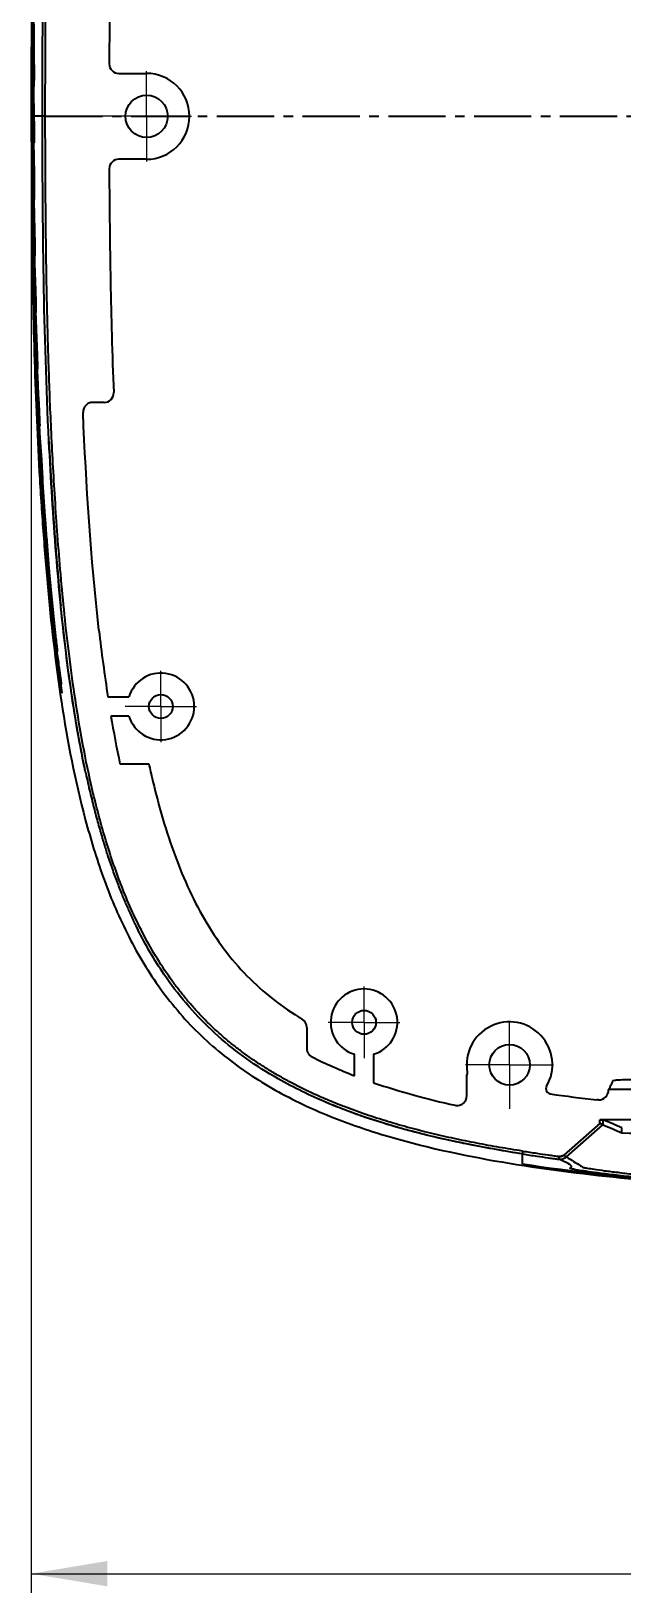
# Model space of a CAD drawing. Header units: millimetres. Extents: x 1677 to 3499, y -182 to 1106.
# Drawn here: x 2315 to 2377, y 397.3 to 561 of the extents above; entities that cross this region are included whole.
import ezdxf

# ---------------------------------------------------------------- set-up
doc = ezdxf.new("R2010")
doc.units = ezdxf.units.MM
doc.linetypes.add('CENTERX2', pattern=[20.32, 12.7, -2.54, 2.54, -2.54])
doc.linetypes.add('点画线', pattern=[18, 12, -2, 2, -2])
for name, color, linetype, lineweight in [('中心线层', 1, 'CENTERX2', 25), ('图框', 7, 'Continuous', 18), ('尺寸线层', 3, 'Continuous', 18)]:
    doc.layers.add(name, color=color, linetype=linetype, lineweight=lineweight)
doc.styles.get("Standard").update_dxf_attribs({"font": 'txt.shx', "bigfont": 'gbcbig.shx'})
doc.dimstyles.new('ISO-25', dxfattribs={"dimtxt": 3.5, "dimasz": 2.5, "dimexe": 1.25, "dimexo": 0.625, "dimtad": 1, "dimtxsty": 'Standard', "dimcen": 2.5, "dimdle": 5, "dimadec": 0, "dimazin": 0, "dimtfac": 1, "dimtmove": 0, "dimatfit": 3, "dimfxl": 0, "dimarcsym": 0})

# ---------------------------------------------------------------- blocks, each defined once
blk = doc.blocks.new('SW_CENTERMARKSYMBOL_3')
at = {"layer": '图框', "color": 0}
for p, q in [((0, 0.5), (0, 0.94436)), ((0, 0), (0, 0.5)), ((-0.5, 0), (-0.94436, 0)), ((0, 0), (-0.5, 0)), ((0, 0), (0, -0.5)), ((0, 0), (0.5, 0)), ((0.5, 0), (0.94436, 0)), ((0, -0.5), (0, -0.94436))]:
    blk.add_line(p, q, dxfattribs=at)
blk = doc.blocks.new('SW_CENTERMARKSYMBOL_4')
at = {"layer": '图框', "color": 0}
for p, q in [((0, 0.5), (0, 0.75)), ((0, 0), (0, 0.5)), ((-0.5, 0), (-0.75, 0)), ((0, 0), (-0.5, 0)), ((0, 0), (0, -0.5)), ((0, 0), (0.5, 0)), ((0.5, 0), (0.75, 0)), ((0, -0.5), (0, -0.75))]:
    blk.add_line(p, q, dxfattribs=at)
blk = doc.blocks.new('SW_CENTERMARKSYMBOL_5')
at = {"layer": '图框', "color": 0}
for p, q in [((0, 0.5), (0, 0.75)), ((0, 0), (0, 0.5)), ((-0.5, 0), (-0.75, 0)), ((0, 0), (-0.5, 0)), ((0, 0), (0, -0.5)), ((0, 0), (0.5, 0)), ((0.5, 0), (0.75, 0)), ((0, -0.5), (0, -0.75))]:
    blk.add_line(p, q, dxfattribs=at)
blk = doc.blocks.new('SW_CENTERMARKSYMBOL_6')
at = {"layer": '图框', "color": 0}
for p, q in [((0, 0.5), (0, 0.925)), ((0, 0), (0, 0.5)), ((-0.5, 0), (-0.925, 0)), ((0, 0), (-0.5, 0)), ((0, 0), (0, -0.5)), ((0, 0), (0.5, 0)), ((0.5, 0), (0.925, 0)), ((0, -0.5), (0, -0.925))]:
    blk.add_line(p, q, dxfattribs=at)
blk = doc.blocks.new('*X19')
at = {"layer": '尺寸线层', "linetype": 'Continuous'}
for points in [[(2315.02, 399.3), (2323.02, 400.63), (2323.02, 397.97)], [(2542.38, 399.3), (2534.38, 400.63), (2534.38, 397.97)]]:
    blk.add_hatch(color=0, dxfattribs=at).paths.add_polyline_path(points, flags=0)
at = {"layer": '尺寸线层', "color": 0, "linetype": 'Continuous'}
for p, q in [((2315.02, 552.11), (2315.02, 397.3)), ((2542.38, 552.11), (2542.38, 397.3)), ((2315.02, 399.3), (2542.38, 399.3))]:
    blk.add_line(p, q, dxfattribs=at)
at = {"layer": '尺寸线层', "color": 0, "insert": (2428.7, 408.82), "char_height": 14, "width": 82, "attachment_point": 5}
blk.add_mtext('227,4', dxfattribs=at)

msp = doc.modelspace()

# ---------------------------------------------------------------- linework, layer by layer
at = {"layer": '中心线层', "color": 7, "linetype": 'Continuous', "lineweight": 25}
for p, q in [((2315.17, 558.82), (2315.12, 558.82)), ((2315.31, 549.48), (2315.19, 557.42)), ((2324.21, 556.61), (2327.13, 556.61)), ((2315.08, 552.11), (2315.03, 552.11)), ((2315.08, 552.11), (2315.07, 552.62)), ((2315.17, 552.11), (2315.13, 552.11)), ((2315.31, 552.11), (2315.31, 551.65)), ((2316.2, 552.11), (2315.31, 552.11)), ((2327.13, 547.61), (2324.21, 547.61)), ((2315.47, 525.15), (2316.17, 514.45)), ((2322.68, 522.11), (2321.46, 522.11)), ((2315.71, 519.22), (2316.52, 509.16)), ((2316.02, 513.29), (2316.9, 504.38)), ((2316.22, 513.76), (2316.46, 510.15)), ((2316.61, 508.02), (2316.91, 504.22)), ((2316.95, 503.88), (2317.49, 498.29)), ((2323.06, 491.23), (2325.28, 491.23)), ((2325.28, 489.23), (2323.38, 489.23)), ((2324.33, 484.23), (2327.36, 484.23)), ((2343.95, 456.58), (2343.95, 454.37)), ((2348.95, 451.51), (2348.95, 453.76)), ((2350.95, 453.76), (2350.95, 450.78)), ((2360.72, 449.39), (2360.72, 451.54)), ((2374.56, 448.98), (2374.37, 448.98)), ((2375.63, 450.12), (2375.61, 450.11)), ((2375.61, 450.11), (2375.61, 450.04)), ((2375.61, 450.11), (2481.78, 450.11)), ((2370.94, 443.19), (2374.75, 446.55)), ((2374.71, 446.51), (2370.94, 443.19)), ((2371.18, 443), (2375, 446.37)), ((2482.69, 446.9), (2374.71, 446.9)), ((2374.71, 446.51), (2374.71, 446.9)), ((2375.01, 446.9), (2375.01, 446.37)), ((2377, 445.51), (2377, 446.04)), ((2366.57, 443.61), (2366.57, 443.44)), ((2366.57, 443.44), (2366.57, 443.38)), ((2366.57, 443.38), (2366.57, 443.31)), ((2366.57, 442.24), (2366.57, 443.31)), ((2366.57, 443.31), (2366.57, 443.31)), ((2370.94, 443.19), (2370.94, 443.19))]:
    msp.add_line(p, q, dxfattribs=at)
at = {"layer": '中心线层', "color": 8, "linetype": 'Continuous', "lineweight": 25}
msp.add_line((2315.07, 552.62), (2315.11, 552.62), dxfattribs=at)
at = {"layer": '中心线层', "linetype": '点画线', "ltscale": 0.5}
msp.add_line((2316.5, 552.11), (2533.88, 552.11), dxfattribs=at)
at = {"layer": '中心线层', "color": 7, "linetype": 'Continuous', "lineweight": 25}
msp.add_lwpolyline([(2375.01, 446.37), (2375.01, 446.37), (2375.01, 446.37)], dxfattribs=at)
for centre, radius in [((2327.13, 552.11), 2.22), ((2328.63, 490.23), 1.25), ((2349.95, 457.11), 1.25), ((2365.22, 452.66), 2.13)]:
    msp.add_circle(centre, radius, dxfattribs=at)
for centre, radius, start, end in [((2324.21, 557.61), 1, 179.7681, 270), ((2327.13, 552.11), 4.5, 270, 90), ((2324.21, 546.61), 1, 90, 180.2309), ((2322.68, 523.11), 1, 270, 2.2328), ((2328.63, 490.23), 3.5, 196.6015, 163.3985), ((2349.95, 457.11), 3.5, 286.6015, 253.3985), ((2342.95, 456.58), 1, 0, 58.8358), ((2365.22, 452.66), 4.5, 329.8983, 189.7343), ((2360.27, 451.81), 0.529, 329.6803, 9.7343), ((2369.57, 450.14), 0.529, 149.8983, 261.7924), ((2386.61, 826.13), 380.74, 268.5542, 270.4652)]:
    msp.add_arc(centre, radius, start, end, dxfattribs=at)
msp.add_ellipse((2374.56, 450.04), major_axis=(-1.06, 0), ratio=0.999977, start_param=1.570796, end_param=3.141593, dxfattribs=at)
for points, knots in [([(2428.7, 665.44), (2420.45, 665.44), (2412.2, 665.34), (2395.7, 664.81), (2387.46, 664.39), (2375.09, 663.25), (2370.96, 662.78), (2362.78, 661.52), (2358.71, 660.74), (2352.68, 659.14), (2350.68, 658.54), (2346.72, 657.12), (2344.74, 656.31), (2340.93, 654.43), (2339.09, 653.37), (2335.57, 650.94), (2333.89, 649.55), (2330.86, 646.53), (2329.49, 644.89), (2327.04, 641.4), (2325.96, 639.53), (2323.12, 633.82), (2321.76, 629.83), (2319.6, 621.69), (2318.82, 617.61), (2317.58, 609.45), (2317.11, 605.36), (2315.99, 593.1), (2315.59, 584.91), (2315.09, 568.52), (2315, 560.32), (2315.02, 552.11)], [0, 0, 0, 0, 11534.418464, 11534.418464, 23068.836929, 23068.836929, 28836.046161, 28836.046161, 34603.255393, 34603.255393, 37486.860009, 37486.860009, 40370.464625, 40370.464625, 43254.069241, 43254.069241, 46137.673857, 46137.673857, 49021.278473, 49021.278473, 51904.883089, 51904.883089, 57672.092322, 57672.092322, 63439.301554, 63439.301554, 69206.510786, 69206.510786, 80740.92925, 80740.92925, 92275.347715, 92275.347715, 92275.347715, 92275.347715]), ([(2316.2, 552.11), (2316.18, 561.52), (2316.29, 570.91), (2316.81, 584.98), (2317.04, 589.67), (2317.53, 596.69), (2317.71, 599.02), (2318.14, 603.69), (2318.39, 606.02), (2318.96, 610.68), (2319.29, 613.01), (2320.06, 617.65), (2320.51, 619.97), (2321.56, 624.59), (2322.17, 626.9), (2323.62, 631.43), (2324.46, 633.65), (2325.94, 636.88), (2326.48, 637.95), (2327.64, 640.03), (2328.27, 641.06), (2330.27, 644), (2331.78, 645.82), (2334.34, 648.31), (2335.24, 649.1), (2337.12, 650.58), (2338.09, 651.27), (2340.08, 652.55), (2341.11, 653.15), (2343.21, 654.26), (2344.29, 654.78), (2345.38, 655.25)], [0, 0, 0, 0, 20494.969732, 20494.969732, 30742.454598, 30742.454598, 35866.197031, 35866.197031, 40989.939464, 40989.939464, 46113.681897, 46113.681897, 51237.42433, 51237.42433, 56361.166763, 56361.166763, 61484.909196, 61484.909196, 64046.780412, 64046.780412, 66608.651629, 66608.651629, 71732.394062, 71732.394062, 74294.265278, 74294.265278, 76856.136495, 76856.136495, 79418.007711, 79418.007711, 81979.878927, 81979.878927, 81979.878927, 81979.878927]), ([(2316.5, 552.11), (2316.5, 553.15), (2316.5, 555.4), (2316.51, 559), (2316.54, 563.06), (2316.6, 567.6), (2316.7, 572.6), (2316.84, 577.75), (2317.03, 582.79), (2317.26, 588.02), (2317.54, 592.81), (2317.89, 597.63), (2318.27, 602.06), (2318.78, 606.87), (2319.27, 610.7), (2319.74, 613.89), (2320.33, 617.47), (2321.31, 622.38), (2322.93, 628.63), (2324.99, 634.33), (2327.25, 638.83), (2329.16, 641.9), (2330.8, 644.1), (2332.11, 645.63), (2333, 646.57), (2333.91, 647.49), (2334.67, 648.19), (2335.28, 648.71), (2335.41, 648.82), (2335.62, 649), (2335.92, 649.24), (2336.3, 649.55), (2336.77, 649.92), (2337.34, 650.34), (2337.99, 650.82), (2338.75, 651.34), (2339.61, 651.89), (2340.57, 652.48), (2341.64, 653.09), (2342.82, 653.72), (2344.11, 654.36), (2345.03, 654.77), (2345.5, 654.98)], [0, 0, 0, 0, 5573.288524, 11979.769815, 19219.157245, 27291.208667, 36195.805565, 45933.076466, 54805.439885, 63159.164746, 73902.225655, 80393.685289, 89008.986528, 97622.0053, 106232.41469, 109644.184565, 114840.233994, 125610.271704, 136376.122378, 149314.471571, 157845.534609, 163231.700695, 168613.719278, 172489.082356, 173992.810682, 175504.233147, 179385.519479, 179500.661831, 179805.624163, 180300.517586, 180985.477534, 181860.597112, 182925.829767, 184180.857112, 185624.917492, 187256.591302, 189073.540127, 191074.617653, 193264.321796, 195644.954207, 198219.323273, 200990.871642, 200990.871642, 200990.871642, 200990.871642]), ([(2315.08, 558.55), (2315.08, 558.57), (2315.08, 558.61), (2315.08, 558.66), (2315.08, 558.73), (2315.08, 558.8), (2315.08, 558.91), (2315.08, 559.08), (2315.08, 559.31), (2315.08, 559.55), (2315.08, 559.88), (2315.09, 560.28), (2315.09, 560.59), (2315.1, 560.77), (2315.1, 560.85), (2315.1, 560.89), (2315.1, 560.89), (2315.1, 560.85), (2315.1, 560.8), (2315.11, 560.75), (2315.11, 560.72)], [0, 0, 0, 0, 2364.553382, 4707.073148, 7042.195567, 9384.695302, 11749.208422, 17610.651362, 23472.092634, 29330.878943, 35189.731932, 46849.6937, 58514.296312, 64380.26936, 70246.170262, 76113.4747, 81980.681884, 85909.934445, 89804.971399, 93734.175928, 93734.175928, 93734.175928, 93734.175928]), ([(2315.31, 557.58), (2315.31, 557.56), (2315.31, 557.53), (2315.32, 557.47), (2315.32, 557.41), (2315.32, 557.33), (2315.32, 557.22), (2315.32, 557.05), (2315.32, 556.82), (2315.32, 556.58), (2315.32, 556.25), (2315.31, 555.86), (2315.31, 555.54), (2315.31, 555.37), (2315.31, 555.28), (2315.3, 555.24), (2315.3, 555.25), (2315.3, 555.29), (2315.3, 555.34), (2315.3, 555.39), (2315.3, 555.41)], [0, 0, 0, 0, 2365.726362, 4709.415397, 7045.711153, 9389.396567, 11755.116376, 17619.505086, 23483.901321, 29345.657823, 35207.43419, 46873.250253, 58543.709773, 64412.575866, 70281.496064, 76151.706116, 82021.92614, 85953.151535, 89850.153592, 93781.336721, 93781.336721, 93781.336721, 93781.336721]), ([(2315.07, 552.62), (2315.07, 552.64), (2315.07, 552.68), (2315.07, 552.73), (2315.07, 552.8), (2315.07, 552.87), (2315.07, 552.98), (2315.07, 553.15), (2315.06, 553.38), (2315.06, 553.62), (2315.06, 553.95), (2315.07, 554.35), (2315.07, 554.66), (2315.07, 554.84), (2315.07, 554.92), (2315.08, 554.96), (2315.08, 554.96), (2315.08, 554.92), (2315.08, 554.87), (2315.08, 554.82), (2315.08, 554.79)], [0, 0, 0, 0, 2366.5148, 4710.981936, 7048.04732, 9392.495406, 11758.972077, 17625.31726, 23491.605883, 29355.301466, 35218.984538, 46888.625084, 58562.915936, 64433.734677, 70304.56036, 76176.714537, 82048.848659, 85981.356481, 89879.638031, 93812.12179, 93812.12179, 93812.12179, 93812.12179]), ([(2315.03, 552.11), (2315.03, 543.83), (2315.12, 531.4), (2315.72, 516.9), (2316.12, 510.68), (2316.43, 506.54), (2316.6, 504.47), (2317.17, 498.25), (2317.66, 494.1), (2318.96, 485.81), (2319.78, 481.68), (2321.47, 475.59), (2322.1, 473.58), (2323.22, 470.6), (2323.62, 469.62), (2324.49, 467.66), (2324.95, 466.69), (2325.94, 464.79), (2326.47, 463.85), (2327.6, 462.03), (2328.2, 461.15), (2330.13, 458.55), (2331.57, 456.91), (2334.73, 453.96), (2336.42, 452.64), (2340.01, 450.3), (2341.91, 449.27), (2344.82, 447.91), (2345.81, 447.49), (2347.78, 446.71), (2348.78, 446.35), (2351.79, 445.33), (2353.83, 444.75), (2359.98, 443.21), (2364.14, 442.46), (2372.45, 441.26), (2376.62, 440.81), (2384.96, 440.09), (2389.14, 439.81), (2397.5, 439.37), (2401.68, 439.21), (2414.23, 438.85), (2422.59, 438.8), (2430.94, 438.78)], [0, 0, 0, 0, 14879.113872, 22318.670808, 26038.449276, 26038.449276, 29758.227744, 29758.227744, 37197.78468, 37197.78468, 44637.341616, 44637.341616, 48357.120084, 48357.120084, 50217.009318, 50217.009318, 52076.898552, 52076.898552, 53936.787786, 53936.787786, 55796.67702, 55796.67702, 59516.455488, 59516.455488, 63236.233956, 63236.233956, 66956.012424, 66956.012424, 68815.901658, 68815.901658, 70675.790892, 70675.790892, 74395.56936, 74395.56936, 81835.126295, 81835.126295, 89274.683231, 89274.683231, 96714.240167, 96714.240167, 104153.797103, 104153.797103, 119032.910975, 119032.910975, 119032.910975, 119032.910975]), ([(2316.5, 552.11), (2316.43, 552.11), (2316.35, 552.11), (2316.23, 552.11), (2316.2, 552.11), (2316.2, 552.11)], [0, 0, 0, 0, 6533.999278, 6533.999278, 13067.998556, 13067.998556, 13067.998556, 13067.998556]), ([(2366.57, 443.61), (2366.17, 443.67), (2365.37, 443.8), (2364.17, 444), (2362.98, 444.21), (2361.79, 444.44), (2360.61, 444.67), (2359.42, 444.92), (2358.24, 445.18), (2357.07, 445.46), (2355.9, 445.75), (2354.73, 446.05), (2353.57, 446.37), (2352.42, 446.71), (2351.27, 447.07), (2350.12, 447.45), (2348.99, 447.85), (2347.86, 448.27), (2346.73, 448.71), (2345.62, 449.18), (2344.51, 449.68), (2343.42, 450.21), (2342.34, 450.76), (2341.27, 451.34), (2340.22, 451.95), (2339.2, 452.59), (2338.19, 453.26), (2337.21, 453.96), (2336.25, 454.69), (2335.32, 455.46), (2334.41, 456.27), (2333.53, 457.1), (2332.68, 457.98), (2331.86, 458.88), (2331.08, 459.8), (2330.33, 460.75), (2328.74, 462.91), (2326.62, 466.43), (2324.41, 471.42), (2322.73, 476.42), (2321.43, 481.34), (2320.43, 486.16), (2319.64, 490.86), (2319.01, 495.41), (2318.51, 499.8), (2318.11, 504.03), (2317.78, 508.09), (2317.52, 511.99), (2317.3, 515.71), (2317.12, 519.27), (2316.97, 522.66), (2316.86, 525.87), (2316.77, 528.91), (2316.7, 531.79), (2316.64, 534.49), (2316.6, 537.02), (2316.57, 539.37), (2316.55, 541.56), (2316.53, 543.57), (2316.52, 545.42), (2316.51, 547.09), (2316.51, 548.59), (2316.5, 549.91), (2316.5, 551.07), (2316.5, 551.78), (2316.5, 552.11)], [0, 0, 0, 0, 2937.525097, 5874.07093, 8809.317416, 11742.991073, 14674.868321, 17604.778844, 20532.608986, 23458.305197, 26381.877498, 29303.402969, 32223.02924, 35141.27445, 38059.305443, 40977.998568, 43898.378503, 46821.645717, 49749.184805, 52682.571962, 55622.659019, 58565.561527, 61508.699466, 64450.11114, 67388.147982, 70321.503707, 73249.245349, 76171.372529, 79094.170109, 82022.279125, 84959.426686, 87908.904969, 90865.943126, 93820.414965, 96762.004932, 99692.097419, 102617.294575, 116218.251134, 129462.881366, 142221.642952, 154546.855999, 166486.526296, 178031.498558, 189170.110012, 199888.252934, 210180.210278, 220058.054056, 229522.02713, 238571.455901, 247205.283594, 255421.506523, 263220.278478, 270602.089171, 277567.251711, 284115.953317, 290248.293963, 295964.315328, 301264.022032, 306147.396848, 310614.411265, 314665.03254, 318299.228153, 321516.968394, 324318.227643, 326702.984796, 326702.984796, 326702.984796, 326702.984796]), ([(2315.31, 551.65), (2315.32, 551.57), (2315.32, 551.4), (2315.32, 551.03), (2315.32, 550.61), (2315.32, 550.19), (2315.32, 549.81), (2315.32, 549.51), (2315.32, 549.34), (2315.31, 549.33), (2315.31, 549.33)], [0, 0, 0, 0, 5587.149814, 11174.297863, 16761.318221, 22348.170959, 27934.946229, 33521.773789, 39108.721985, 43360.649987, 43360.649987, 43360.649987, 43360.649987]), ([(2315.09, 546.7), (2315.09, 546.71), (2315.09, 546.75), (2315.09, 546.81), (2315.09, 546.87), (2315.08, 546.94), (2315.08, 547.05), (2315.08, 547.22), (2315.08, 547.45), (2315.08, 547.7), (2315.08, 548.02), (2315.08, 548.42), (2315.08, 548.73), (2315.08, 548.91), (2315.08, 548.99), (2315.09, 549.03), (2315.09, 549.03), (2315.09, 548.99), (2315.09, 548.94), (2315.09, 548.89), (2315.09, 548.86)], [0, 0, 0, 0, 2368.525296, 4714.988155, 7054.045966, 9400.494743, 11768.991822, 17640.343292, 23511.628375, 29380.337534, 35249.002069, 46928.582011, 58612.812889, 64488.622409, 70364.465171, 76241.610807, 82118.777296, 86054.625795, 89956.232698, 93892.081603, 93892.081603, 93892.081603, 93892.081603]), ([(2315.33, 545.72), (2315.33, 545.64), (2315.33, 545.47), (2315.34, 545.1), (2315.34, 544.68), (2315.34, 544.26), (2315.35, 543.88), (2315.34, 543.58), (2315.34, 543.41), (2315.34, 543.4), (2315.34, 543.4)], [0, 0, 0, 0, 5592.255975, 11184.494159, 16776.641958, 22368.579561, 27960.238819, 33551.714314, 39143.135418, 43397.878354, 43397.878354, 43397.878354, 43397.878354]), ([(2323.21, 546.61), (2323.21, 546.51), (2323.21, 546.41), (2323.22, 544.38), (2323.23, 542.46), (2323.3, 536.7), (2323.37, 532.89), (2323.53, 527.13), (2323.6, 525.13), (2323.68, 523.15)], [0, 0, 0, 0, 283.987074, 283.987074, 5913.646499, 5913.646499, 17172.965347, 17172.965347, 23248.476774, 23248.476774, 23248.476774, 23248.476774]), ([(2315.13, 540.77), (2315.13, 540.79), (2315.13, 540.82), (2315.13, 540.88), (2315.13, 540.94), (2315.12, 541.01), (2315.12, 541.13), (2315.12, 541.29), (2315.12, 541.53), (2315.11, 541.77), (2315.11, 542.1), (2315.11, 542.49), (2315.11, 542.81), (2315.11, 542.98), (2315.11, 543.07), (2315.11, 543.11), (2315.12, 543.1), (2315.12, 543.06), (2315.12, 543.01), (2315.12, 542.96), (2315.12, 542.93)], [0, 0, 0, 0, 2370.563649, 4719.05722, 7060.148794, 9408.644975, 11779.213436, 17655.675359, 23532.06164, 29405.900766, 35279.634848, 46969.351873, 58663.712676, 64544.620217, 70425.568072, 76307.814047, 82190.125386, 86129.372473, 90034.373453, 93973.671034, 93973.671034, 93973.671034, 93973.671034]), ([(2315.38, 539.79), (2315.38, 539.71), (2315.38, 539.54), (2315.39, 539.17), (2315.4, 538.75), (2315.4, 538.33), (2315.4, 537.95), (2315.41, 537.65), (2315.41, 537.48), (2315.4, 537.47), (2315.4, 537.47)], [0, 0, 0, 0, 5597.568957, 11195.120125, 16792.742664, 22390.196718, 27987.187366, 33583.581253, 39179.458161, 43436.08796, 43436.08796, 43436.08796, 43436.08796]), ([(2315.21, 534.84), (2315.21, 534.86), (2315.21, 534.89), (2315.21, 534.95), (2315.21, 535.01), (2315.2, 535.09), (2315.2, 535.2), (2315.2, 535.37), (2315.19, 535.6), (2315.19, 535.84), (2315.18, 536.17), (2315.18, 536.56), (2315.18, 536.88), (2315.18, 537.05), (2315.18, 537.14), (2315.18, 537.18), (2315.18, 537.17), (2315.18, 537.13), (2315.19, 537.08), (2315.19, 537.03), (2315.19, 537.01)], [0, 0, 0, 0, 2372.637163, 4723.208374, 7066.392438, 9417.006325, 11789.727563, 17671.432082, 23553.090386, 29432.216911, 35311.160347, 47011.303386, 58716.063798, 64602.223787, 70488.393877, 76375.895236, 82263.516499, 86206.242256, 90114.735458, 94057.606772, 94057.606772, 94057.606772, 94057.606772]), ([(2315.47, 533.86), (2315.47, 533.84), (2315.47, 533.81), (2315.47, 533.75), (2315.47, 533.69), (2315.47, 533.62), (2315.48, 533.5), (2315.48, 533.34), (2315.49, 533.1), (2315.49, 532.86), (2315.5, 532.53), (2315.51, 532.14), (2315.51, 531.82), (2315.51, 531.65), (2315.51, 531.56), (2315.51, 531.52), (2315.51, 531.53), (2315.51, 531.57), (2315.5, 531.62), (2315.5, 531.67), (2315.5, 531.7)], [0, 0, 0, 0, 2373.914256, 4725.760381, 7070.227214, 9422.142031, 11796.192758, 17681.070837, 23566.016201, 29448.34702, 35330.544508, 47037.109723, 58748.247955, 64637.64311, 70526.988468, 76417.690908, 82308.606387, 86253.425758, 90164.070426, 94109.197154, 94109.197154, 94109.197154, 94109.197154]), ([(2315.34, 528.91), (2315.34, 528.93), (2315.34, 528.96), (2315.34, 529.02), (2315.34, 529.09), (2315.33, 529.16), (2315.33, 529.27), (2315.33, 529.44), (2315.32, 529.67), (2315.31, 529.91), (2315.3, 530.24), (2315.3, 530.64), (2315.29, 530.95), (2315.29, 531.12), (2315.29, 531.21), (2315.29, 531.25), (2315.29, 531.24), (2315.29, 531.21), (2315.3, 531.15), (2315.3, 531.1), (2315.3, 531.08)], [0, 0, 0, 0, 2374.743043, 4727.44301, 7072.789848, 9425.610902, 11800.593162, 17687.68683, 23574.837925, 29459.438393, 35343.763841, 47054.68153, 58770.157698, 64661.763251, 70553.276265, 76446.226682, 82339.355858, 86285.650892, 90197.753499, 94144.357891, 94144.357891, 94144.357891, 94144.357891]), ([(2316.2, 513.91), (2316.16, 514.54), (2316.06, 515.81), (2315.93, 517.78), (2315.8, 519.83), (2315.68, 521.97), (2315.56, 524.21), (2315.45, 526.53), (2315.38, 528.11), (2315.34, 528.91)], [0, 0, 0, 0, 4830.020473, 9892.031634, 15186.031655, 20712.020954, 26470.001639, 32459.976815, 38681.949796, 38681.949796, 38681.949796, 38681.949796]), ([(2315.61, 527.93), (2315.61, 527.92), (2315.61, 527.88), (2315.61, 527.82), (2315.62, 527.76), (2315.62, 527.69), (2315.62, 527.57), (2315.63, 527.41), (2315.64, 527.18), (2315.64, 526.93), (2315.65, 526.61), (2315.67, 526.21), (2315.67, 525.9), (2315.68, 525.72), (2315.68, 525.64), (2315.68, 525.6), (2315.67, 525.6), (2315.67, 525.64), (2315.67, 525.69), (2315.67, 525.74), (2315.67, 525.77)], [0, 0, 0, 0, 2376.046466, 4730.052565, 7076.720292, 9430.88942, 11807.259519, 17697.584639, 23588.168883, 29476.044237, 35363.760293, 47081.309729, 58803.339817, 64698.309221, 70593.029075, 76489.285826, 82385.820269, 86334.236785, 90248.559492, 94197.54339, 94197.54339, 94197.54339, 94197.54339]), ([(2315.54, 522.98), (2315.54, 523), (2315.53, 523.03), (2315.53, 523.09), (2315.53, 523.16), (2315.53, 523.23), (2315.52, 523.34), (2315.51, 523.51), (2315.5, 523.74), (2315.49, 523.98), (2315.48, 524.31), (2315.47, 524.71), (2315.46, 525.02), (2315.46, 525.19), (2315.46, 525.28), (2315.46, 525.32), (2315.46, 525.31), (2315.46, 525.28), (2315.47, 525.23), (2315.47, 525.17), (2315.47, 525.15)], [0, 0, 0, 0, 2376.874994, 4731.757213, 7079.348637, 9434.487289, 11811.869334, 17704.509353, 23597.429129, 29487.718867, 35377.633111, 47099.734474, 58826.286459, 64723.572037, 70620.545623, 76519.179362, 82418.047756, 86368.010925, 90283.859178, 94234.394254, 94234.394254, 94234.394254, 94234.394254]), ([(2315.81, 522.01), (2315.81, 521.99), (2315.82, 521.95), (2315.82, 521.9), (2315.82, 521.83), (2315.83, 521.76), (2315.83, 521.65), (2315.84, 521.48), (2315.85, 521.25), (2315.86, 521.01), (2315.87, 520.68), (2315.89, 520.28), (2315.9, 519.97), (2315.91, 519.79), (2315.91, 519.71), (2315.91, 519.67), (2315.91, 519.67), (2315.9, 519.71), (2315.9, 519.76), (2315.9, 519.81), (2315.9, 519.84)], [0, 0, 0, 0, 2378.204592, 4734.426197, 7083.381747, 9439.924776, 11818.767217, 17714.693008, 23611.226586, 29504.862421, 35398.335925, 47127.313721, 58860.61759, 64761.424646, 70661.620484, 76563.686456, 82466.084414, 86418.194117, 90336.341479, 94289.410407, 94289.410407, 94289.410407, 94289.410407]), ([(2321.46, 522.11), (2321.32, 522.11), (2321.19, 522.08), (2320.94, 521.98), (2320.83, 521.9), (2320.65, 521.71), (2320.57, 521.59), (2320.48, 521.34), (2320.46, 521.2), (2320.46, 521.07)], [0, 0, 0, 0, 5830.13512, 5830.13512, 11660.27024, 11660.27024, 17490.405359, 17490.405359, 23320.540479, 23320.540479, 23320.540479, 23320.540479]), ([(2315.8, 517.06), (2315.8, 517.07), (2315.8, 517.11), (2315.8, 517.17), (2315.79, 517.23), (2315.79, 517.3), (2315.78, 517.41), (2315.77, 517.58), (2315.76, 517.81), (2315.75, 518.06), (2315.73, 518.38), (2315.71, 518.78), (2315.7, 519.09), (2315.7, 519.27), (2315.69, 519.35), (2315.69, 519.39), (2315.7, 519.39), (2315.7, 519.35), (2315.7, 519.3), (2315.71, 519.25), (2315.71, 519.22)], [0, 0, 0, 0, 2379.023234, 4736.141783, 7086.071106, 9443.660553, 11823.615299, 17721.965829, 23620.99038, 29517.213141, 35412.958384, 47146.713694, 58884.743307, 64787.987558, 70690.529777, 76595.123154, 82499.995227, 86453.731471, 90373.480825, 94328.186576, 94328.186576, 94328.186576, 94328.186576]), ([(2316.88, 518.05), (2316.88, 518.04), (2316.88, 518.02), (2316.88, 517.97), (2316.89, 517.89), (2316.9, 517.73), (2316.91, 517.42), (2316.94, 516.79), (2317.01, 515.53), (2317.16, 513.01), (2317.34, 510.13), (2317.53, 507.61), (2317.64, 506.17), (2317.76, 504.73), (2317.89, 503.29), (2318.02, 501.86), (2318.09, 501.14), (2318.13, 500.78)], [0, 0, 0, 0, 154.999956, 309.999908, 619.999801, 1239.999564, 2479.998546, 4959.98082, 9919.888089, 19839.588826, 39679.12967, 49598.730597, 54558.596869, 59518.594315, 69438.53382, 74368.590729, 79358.610435, 79358.610435, 79358.610435, 79358.610435]), ([(2318.13, 500.78), (2317.95, 502.58), (2317.79, 504.38), (2317.32, 510.14), (2317.08, 514.09), (2316.88, 518.05)], [0, 0, 0, 0, 4117.563638, 4117.563638, 13152.089277, 13152.089277, 13152.089277, 13152.089277]), ([(2317.1, 502.06), (2317.04, 502.58), (2316.93, 503.63), (2316.77, 505.23), (2316.61, 506.84), (2316.46, 508.49), (2316.32, 510.15), (2316.18, 511.84), (2316.05, 513.56), (2315.92, 515.3), (2315.84, 516.47), (2315.8, 517.06)], [0, 0, 0, 0, 5118.242384, 10315.488447, 15591.830452, 20947.358943, 26382.098268, 31896.063673, 37489.270346, 43161.733253, 48913.466981, 48913.466981, 48913.466981, 48913.466981]), ([(2316.09, 516.08), (2316.09, 516.06), (2316.1, 516.03), (2316.1, 515.97), (2316.1, 515.9), (2316.11, 515.83), (2316.12, 515.72), (2316.13, 515.55), (2316.14, 515.32), (2316.15, 515.08), (2316.17, 514.75), (2316.19, 514.35), (2316.21, 514.04), (2316.22, 513.87), (2316.22, 513.78), (2316.22, 513.74), (2316.22, 513.75), (2316.21, 513.78), (2316.21, 513.84), (2316.21, 513.89), (2316.2, 513.91)], [0, 0, 0, 0, 2380.377736, 4738.870276, 7090.211971, 9449.271885, 11830.775318, 17732.459306, 23635.316316, 29534.954661, 35434.462898, 47175.375632, 58920.376179, 64827.331338, 70733.089657, 76641.262576, 82549.800933, 86505.703906, 90427.842046, 94385.270068, 94385.270068, 94385.270068, 94385.270068]), ([(2316.15, 511.13), (2316.15, 511.14), (2316.15, 511.18), (2316.14, 511.24), (2316.14, 511.3), (2316.13, 511.37), (2316.12, 511.48), (2316.11, 511.65), (2316.1, 511.88), (2316.08, 512.12), (2316.06, 512.45), (2316.04, 512.85), (2316.02, 513.16), (2316.01, 513.34), (2316.01, 513.42), (2316.01, 513.46), (2316.01, 513.46), (2316.01, 513.42), (2316.02, 513.37), (2316.02, 513.32), (2316.02, 513.29)], [0, 0, 0, 0, 2381.175201, 4740.583681, 7092.956463, 9453.155269, 11835.894256, 17740.124694, 23645.657281, 29548.0868, 35449.943936, 47195.889686, 58945.842717, 64855.37363, 70763.578282, 76674.452309, 82585.626567, 86543.246148, 90467.072925, 94426.237561, 94426.237561, 94426.237561, 94426.237561]), ([(2317.73, 496.13), (2317.39, 498.62), (2317.1, 501.12), (2316.58, 506.12), (2316.35, 508.62), (2316.15, 511.13)], [0, 0, 0, 0, 6575.913852, 6575.913852, 13151.827704, 13151.827704, 13151.827704, 13151.827704]), ([(2316.46, 510.15), (2316.46, 510.13), (2316.46, 510.1), (2316.46, 510.04), (2316.47, 509.97), (2316.47, 509.9), (2316.48, 509.79), (2316.5, 509.62), (2316.51, 509.39), (2316.53, 509.15), (2316.55, 508.82), (2316.58, 508.43), (2316.6, 508.11), (2316.61, 507.94), (2316.62, 507.85), (2316.62, 507.81), (2316.62, 507.82), (2316.61, 507.86), (2316.61, 507.91), (2316.6, 507.96), (2316.6, 507.98)], [0, 0, 0, 0, 2382.551502, 4743.368499, 7097.20603, 9458.951, 11843.343376, 17750.943482, 23660.566477, 29566.475104, 35472.334995, 47225.752856, 58982.912797, 64896.376975, 70807.762834, 76722.383547, 82637.369908, 86597.168381, 90523.483445, 94485.595477, 94485.595477, 94485.595477, 94485.595477]), ([(2316.59, 505.2), (2316.59, 505.22), (2316.59, 505.25), (2316.58, 505.31), (2316.58, 505.37), (2316.57, 505.44), (2316.56, 505.56), (2316.54, 505.73), (2316.53, 505.96), (2316.51, 506.2), (2316.48, 506.53), (2316.45, 506.92), (2316.43, 507.24), (2316.42, 507.41), (2316.41, 507.5), (2316.41, 507.54), (2316.41, 507.53), (2316.42, 507.49), (2316.42, 507.44), (2316.43, 507.39), (2316.43, 507.36)], [0, 0, 0, 0, 2383.314061, 4745.062698, 7099.994474, 9462.983978, 11848.753358, 17759.034724, 23671.535494, 29580.465668, 35488.749296, 47247.474398, 59009.824497, 64926.014413, 70839.947102, 76757.460006, 82675.259523, 86636.871437, 90564.968266, 94528.927281, 94528.927281, 94528.927281, 94528.927281]), ([(2316.91, 504.22), (2316.92, 504.2), (2316.92, 504.17), (2316.92, 504.11), (2316.93, 504.05), (2316.94, 503.98), (2316.95, 503.86), (2316.96, 503.69), (2316.99, 503.46), (2317.01, 503.22), (2317.04, 502.9), (2317.07, 502.5), (2317.1, 502.19), (2317.11, 502.01), (2317.12, 501.92), (2317.12, 501.88), (2317.12, 501.89), (2317.11, 501.93), (2317.11, 501.98), (2317.1, 502.03), (2317.1, 502.06)], [0, 0, 0, 0, 2384.684725, 4747.862696, 7104.316079, 9468.955081, 11856.538702, 17770.160878, 23687.126729, 29599.565541, 35512.183798, 47278.764589, 59048.56769, 64968.991373, 70885.960246, 76807.425371, 82729.205587, 86692.964775, 90623.670323, 94590.914657, 94590.914657, 94590.914657, 94590.914657]), ([(2317.15, 499.27), (2317.15, 499.29), (2317.14, 499.32), (2317.14, 499.38), (2317.13, 499.45), (2317.12, 499.52), (2317.11, 499.63), (2317.09, 499.8), (2317.07, 500.03), (2317.04, 500.27), (2317.01, 500.6), (2316.97, 500.99), (2316.94, 501.31), (2316.93, 501.48), (2316.92, 501.57), (2316.92, 501.61), (2316.92, 501.6), (2316.93, 501.56), (2316.93, 501.51), (2316.94, 501.46), (2316.94, 501.44)], [0, 0, 0, 0, 2385.283463, 4749.356821, 7106.987461, 9473.060247, 11862.298878, 17778.743948, 23698.913744, 29614.782225, 35529.803328, 47302.000024, 59077.212163, 65000.574141, 70920.129884, 76844.770494, 82769.615388, 86735.281476, 90667.876697, 94637.145907, 94637.145907, 94637.145907, 94637.145907]), ([(2320.63, 483.77), (2320.34, 485.16), (2320.08, 486.56), (2319.59, 489.36), (2319.37, 490.76), (2318.76, 494.99), (2318.43, 497.81), (2318.14, 500.64)], [0, 0, 0, 0, 4627.721179, 4627.721179, 9255.442358, 9255.442358, 18510.884716, 18510.884716, 18510.884716, 18510.884716]), ([(2320.63, 483.77), (2320.13, 486.16), (2319.71, 488.58), (2318.85, 494.21), (2318.46, 497.43), (2318.14, 500.64)], [0, 0, 0, 0, 5674.714724, 5674.714724, 13191.355745, 13191.355745, 13191.355745, 13191.355745]), ([(2317.49, 498.29), (2317.5, 498.27), (2317.5, 498.24), (2317.51, 498.18), (2317.52, 498.12), (2317.52, 498.05), (2317.54, 497.93), (2317.56, 497.76), (2317.58, 497.53), (2317.61, 497.29), (2317.65, 496.97), (2317.7, 496.57), (2317.73, 496.26), (2317.75, 496.08), (2317.76, 495.99), (2317.76, 495.95), (2317.76, 495.96), (2317.75, 496), (2317.75, 496.05), (2317.74, 496.1), (2317.73, 496.13)], [0, 0, 0, 0, 2386.58299, 4752.073335, 7111.292733, 9479.184197, 11870.532106, 17790.110175, 23715.422501, 29634.70483, 35554.660092, 47335.267562, 59118.188394, 65046.298671, 70968.436163, 76897.333679, 82826.370167, 86794.030486, 90729.40403, 94702.594053, 94702.594053, 94702.594053, 94702.594053]), ([(2317.92, 494.5), (2317.91, 494.52), (2317.91, 494.55), (2317.9, 494.58), (2317.9, 494.6)], [0, 0, 0, 0, 6661.443011, 13188.964391, 13188.964391, 13188.964391, 13188.964391]), ([(2317.92, 494.5), (2317.92, 494.47), (2317.93, 494.39), (2317.94, 494.31), (2317.95, 494.27)], [0, 0, 0, 0, 6598.237716, 13189.118142, 13189.118142, 13189.118142, 13189.118142]), ([(2317.95, 494.27), (2317.95, 494.23), (2317.96, 494.16), (2317.97, 494.08), (2317.98, 494.05)], [0, 0, 0, 0, 6593.44445, 13189.796101, 13189.796101, 13189.796101, 13189.796101]), ([(2317.96, 493.58), (2317.96, 493.59), (2317.96, 493.62), (2317.95, 493.65), (2317.95, 493.67)], [0, 0, 0, 0, 6662.239198, 13191.109785, 13191.109785, 13191.109785, 13191.109785]), ([(2317.96, 493.58), (2317.96, 493.56), (2317.97, 493.54), (2317.97, 493.51), (2317.98, 493.47), (2317.98, 493.44), (2317.99, 493.4), (2317.99, 493.36), (2318, 493.32), (2318, 493.29), (2318.01, 493.25), (2318.01, 493.2), (2318.02, 493.17), (2318.02, 493.15), (2318.02, 493.13), (2318.03, 493.11), (2318.03, 493.09), (2318.03, 493.08), (2318.03, 493.06), (2318.04, 493.06), (2318.04, 493.05), (2318.04, 493.04), (2318.04, 493.03), (2318.04, 493.02), (2318.04, 493.01), (2318.04, 493), (2318.04, 492.99), (2318.05, 492.98), (2318.05, 492.97), (2318.05, 492.97)], [0, 0, 0, 0, 8816.248998, 17607.512212, 24629.014421, 35152.9485, 43173.975561, 55226.489583, 61269.45314, 70362.612456, 78481.916604, 90740.511148, 98370.169815, 101383.103033, 105896.929803, 109403.819146, 114659.162263, 118160.339759, 120260.427978, 121835.284542, 123410.021214, 125597.057028, 127784.115865, 129971.345578, 132158.893985, 134346.90884, 136535.537801, 138724.928405, 140915.228035, 140915.228035, 140915.228035, 140915.228035]), ([(2317.98, 494.05), (2317.98, 494.04), (2317.98, 494.02), (2317.98, 494), (2317.98, 493.99), (2317.99, 493.98), (2317.99, 493.96), (2317.99, 493.95), (2317.99, 493.94), (2317.99, 493.93), (2317.99, 493.92), (2318, 493.9), (2318, 493.89), (2318, 493.88), (2318, 493.87), (2318, 493.85), (2318.01, 493.83), (2318.01, 493.81), (2318.01, 493.79), (2318.01, 493.78), (2318.01, 493.77), (2318.02, 493.76), (2318.02, 493.75), (2318.02, 493.73), (2318.02, 493.71), (2318.02, 493.7), (2318.03, 493.68), (2318.03, 493.67), (2318.03, 493.66), (2318.03, 493.65), (2318.03, 493.64), (2318.03, 493.63), (2318.03, 493.62), (2318.03, 493.62), (2318.04, 493.61), (2318.04, 493.6), (2318.04, 493.6), (2318.04, 493.59), (2318.04, 493.58), (2318.04, 493.57), (2318.04, 493.57), (2318.04, 493.56), (2318.05, 493.54), (2318.05, 493.5), (2318.06, 493.46), (2318.06, 493.42), (2318.07, 493.37), (2318.07, 493.33), (2318.08, 493.3), (2318.08, 493.28)], [0, 0, 0, 0, 7550.065434, 15092.546965, 18108.110131, 22630.449135, 26398.565079, 30166.610408, 33934.9507, 37703.951445, 41473.977947, 45245.395211, 49018.567839, 52793.85993, 56571.634967, 60352.255722, 67923.391206, 75510.24103, 79310.499828, 83115.760321, 86926.377485, 90742.704806, 94565.094188, 98393.895862, 106072.041796, 109922.163781, 113780.080623, 117646.132977, 121520.659353, 125403.996046, 127349.07792, 129296.487428, 132417.283079, 134707.001907, 136986.12196, 138884.15372, 140781.110943, 142677.039563, 144571.98559, 148359.102704, 150251.377709, 152142.854843, 159054.119345, 169406.964647, 182334.91552, 199573.778348, 212524.643935, 227678.850128, 242904.133605, 242904.133605, 242904.133605, 242904.133605]), ([(2318.08, 493.28), (2318.08, 493.25), (2318.09, 493.19), (2318.1, 493.14), (2318.1, 493.11)], [0, 0, 0, 0, 6598.2494, 13192.590351, 13192.590351, 13192.590351, 13192.590351]), ([(2318.13, 492.88), (2318.14, 492.86), (2318.14, 492.82), (2318.14, 492.79), (2318.15, 492.77)], [0, 0, 0, 0, 6598.861271, 13193.730677, 13193.730677, 13193.730677, 13193.730677]), ([(2318.13, 492.35), (2318.14, 492.32), (2318.15, 492.26), (2318.15, 492.21), (2318.16, 492.18)], [0, 0, 0, 0, 6599.467231, 13194.793784, 13194.793784, 13194.793784, 13194.793784]), ([(2318.15, 492.77), (2318.15, 492.76), (2318.16, 492.67), (2318.17, 492.55), (2318.17, 492.55), (2318.17, 492.55)], [0, 0, 0, 0, 1444.428741, 11322.514811, 18514.271805, 18514.271805, 18514.271805, 18514.271805]), ([(2318.19, 491.95), (2318.19, 491.94), (2318.2, 491.9), (2318.2, 491.86), (2318.2, 491.85)], [0, 0, 0, 0, 6600.146126, 13195.934221, 13195.934221, 13195.934221, 13195.934221]), ([(2318.2, 491.85), (2318.2, 491.83), (2318.22, 491.74), (2318.23, 491.62), (2318.23, 491.62), (2318.23, 491.62)], [0, 0, 0, 0, 1460.975962, 11345.974727, 18517.002173, 18517.002173, 18517.002173, 18517.002173]), ([(2320.75, 483.23), (2320.82, 482.89), (2320.97, 482.22), (2321.19, 481.24), (2321.42, 480.31), (2321.64, 479.42), (2321.87, 478.57), (2322.09, 477.76), (2322.31, 476.99), (2322.52, 476.27), (2322.73, 475.59), (2322.87, 475.15), (2322.93, 474.94)], [0, 0, 0, 0, 6599.654556, 12933.942065, 19003.798145, 24810.10185, 30353.655885, 35635.170996, 40655.254423, 45414.402289, 49912.99579, 54151.301051, 54151.301051, 54151.301051, 54151.301051]), ([(2327.36, 484.23), (2327.42, 483.94), (2328.09, 480.95), (2329.61, 475.42), (2332.76, 468.14), (2337.11, 462.08), (2341.06, 458.91), (2343.34, 457.51), (2343.47, 457.43)], [0, 0, 0, 0, 1196.917152, 12500.168792, 23803.420433, 35106.672074, 46409.923714, 47070.960177, 47070.960177, 47070.960177, 47070.960177]), ([(2322.98, 474.81), (2323.06, 474.54), (2323.24, 474.02), (2323.5, 473.25), (2323.76, 472.51), (2324.03, 471.8), (2324.29, 471.13), (2324.55, 470.48), (2324.8, 469.87), (2325.05, 469.29), (2325.3, 468.73), (2325.54, 468.21), (2325.77, 467.72), (2326, 467.25), (2326.15, 466.95), (2326.22, 466.81)], [0, 0, 0, 0, 6803.864422, 13373.801306, 19708.089277, 25805.328491, 31664.384966, 37284.340429, 42664.447706, 47804.091641, 52702.75544, 57359.992299, 61775.402073, 65948.612741, 69879.266335, 69879.266335, 69879.266335, 69879.266335]), ([(2345.04, 449.12), (2343.32, 449.88), (2341.64, 450.75), (2337.85, 453.03), (2335.81, 454.55), (2332.06, 458.07), (2330.39, 460.05), (2327.94, 463.64), (2327.04, 465.2), (2326.22, 466.81)], [0, 0, 0, 0, 7238.588674, 7238.588674, 17135.678907, 17135.678907, 27032.76914, 27032.76914, 33991.662295, 33991.662295, 33991.662295, 33991.662295]), ([(2343.95, 454.37), (2343.95, 454.28), (2343.96, 454.19), (2344.01, 454.01), (2344.05, 453.93), (2344.19, 453.69), (2344.33, 453.56), (2344.5, 453.48)], [0, 0, 0, 0, 4707.33444, 4707.33444, 9414.668881, 9414.668881, 18829.337761, 18829.337761, 18829.337761, 18829.337761]), ([(2376.04, 450.96), (2376.02, 450.93), (2376.01, 450.89), (2375.99, 450.82), (2375.97, 450.79), (2375.93, 450.68), (2375.9, 450.61), (2375.83, 450.47), (2375.8, 450.4), (2375.74, 450.3), (2375.72, 450.26), (2375.67, 450.19), (2375.65, 450.16), (2375.63, 450.12)], [0, 0, 0, 0, 4340.226951, 4340.226951, 8680.453902, 8680.453902, 17360.907805, 17360.907805, 26041.361707, 26041.361707, 30381.588658, 30381.588658, 34721.81561, 34721.81561, 34721.81561, 34721.81561]), ([(2388.48, 451.18), (2387.88, 451.18), (2387.29, 451.17), (2386.13, 451.17), (2385.57, 451.17), (2384.48, 451.16), (2383.95, 451.16), (2382.93, 451.15), (2382.44, 451.15), (2381.06, 451.14), (2380.27, 451.13), (2379.24, 451.11), (2378.93, 451.11), (2378.37, 451.1), (2378.12, 451.1), (2377.45, 451.08), (2377.12, 451.07), (2376.61, 451.05), (2376.44, 451.04), (2376.08, 451), (2376.05, 450.98), (2376.04, 450.96)], [0, 0, 0, 0, 3492.485215, 3492.485215, 6984.970429, 6984.970429, 10477.455644, 10477.455644, 13969.940859, 13969.940859, 20954.911288, 20954.911288, 24447.396503, 24447.396503, 27939.881718, 27939.881718, 34924.852147, 34924.852147, 41909.822577, 41909.822577, 55879.763435, 55879.763435, 55879.763435, 55879.763435]), ([(2366.57, 443.31), (2362.41, 443.96), (2358.26, 444.78), (2351.74, 446.56), (2349.31, 447.36), (2346.3, 448.57), (2345.67, 448.84), (2345.04, 449.12)], [0, 0, 0, 0, 11759.312784, 11759.312784, 18918.520042, 18918.520042, 20841.586641, 20841.586641, 20841.586641, 20841.586641]), ([(2366.57, 443.31), (2364.72, 443.6), (2362.89, 443.92), (2359.23, 444.65), (2357.42, 445.05), (2355.16, 445.63), (2354.71, 445.75), (2354.03, 445.94), (2353.81, 446), (2353.47, 446.09), (2353.36, 446.13), (2353.19, 446.17), (2353.14, 446.19), (2353.03, 446.22), (2352.97, 446.24), (2352.02, 446.52), (2351.13, 446.8), (2349.37, 447.39), (2348.49, 447.71), (2346.75, 448.38), (2345.89, 448.74), (2345.04, 449.12)], [0, 0, 0, 0, 13797.836364, 13797.836364, 27595.672727, 27595.672727, 31045.131818, 31045.131818, 32769.861364, 32769.861364, 33632.226137, 33632.226137, 34063.408523, 34063.408523, 34494.590909, 34494.590909, 41393.509091, 41393.509091, 48292.427273, 48292.427273, 55191.345455, 55191.345455, 55191.345455, 55191.345455]), ([(2359.5, 448.41), (2359.58, 448.39), (2359.65, 448.39), (2359.8, 448.39), (2359.88, 448.39), (2360.09, 448.45), (2360.23, 448.51), (2360.41, 448.65), (2360.46, 448.71), (2360.55, 448.82), (2360.59, 448.88), (2360.69, 449.09), (2360.72, 449.24), (2360.72, 449.39)], [0, 0, 0, 0, 4310.564837, 4310.564837, 8621.129673, 8621.129673, 17242.259347, 17242.259347, 21552.824183, 21552.824183, 25863.38902, 25863.38902, 34484.518694, 34484.518694, 34484.518694, 34484.518694]), ([(2374.71, 446.9), (2374.78, 446.9), (2374.86, 446.9), (2374.97, 446.9), (2375, 446.9), (2375.01, 446.9)], [0, 0, 0, 0, 6818.520158, 6818.520158, 13637.040315, 13637.040315, 13637.040315, 13637.040315]), ([(2375, 446.37), (2374.99, 446.37), (2374.98, 446.38), (2374.95, 446.4), (2374.89, 446.42), (2374.83, 446.46), (2374.79, 446.49), (2374.77, 446.5), (2374.76, 446.52), (2374.75, 446.54), (2374.75, 446.55)], [0, 0, 0, 0, 5580.672886, 11322.402498, 22612.958461, 33907.647858, 37146.591489, 39606.484126, 42414.547093, 45277.403562, 45277.403562, 45277.403562, 45277.403562]), ([(2366.57, 443.61), (2366.82, 443.57), (2367.32, 443.5), (2368.23, 443.36), (2369.08, 443.24), (2369.77, 443.14), (2370.13, 443.09), (2370.29, 443.07), (2370.37, 443.06)], [0, 0, 0, 0, 6917.044108, 13831.413045, 24690.164082, 30259.301773, 32447.148904, 34634.985389, 34634.985389, 34634.985389, 34634.985389]), ([(2366.57, 443.31), (2366.82, 443.27), (2367.33, 443.19), (2368.23, 443.06), (2369.09, 442.93), (2369.77, 442.84), (2370.14, 442.79), (2370.3, 442.77), (2370.38, 442.76)], [0, 0, 0, 0, 6917.385388, 13832.095474, 24691.382271, 30260.794738, 32448.749815, 34636.694246, 34636.694246, 34636.694246, 34636.694246]), ([(2430.94, 438.91), (2425.56, 438.92), (2420.19, 438.94), (2409.44, 439.1), (2404.06, 439.24), (2393.33, 439.69), (2387.97, 439.99), (2377.25, 440.85), (2371.9, 441.41), (2366.57, 442.24)], [0, 0, 0, 0, 6847.487073, 6847.487073, 13694.974145, 13694.974145, 20542.461218, 20542.461218, 27389.94829, 27389.94829, 27389.94829, 27389.94829]), ([(2370.94, 443.19), (2370.92, 443.18), (2370.9, 443.16), (2370.86, 443.14), (2370.83, 443.13), (2370.76, 443.09), (2370.72, 443.08), (2370.62, 443.06), (2370.57, 443.05), (2370.5, 443.05), (2370.47, 443.05), (2370.42, 443.05), (2370.4, 443.06), (2370.37, 443.06)], [0, 0, 0, 0, 4335.406802, 4335.406802, 8670.813603, 8670.813603, 17341.627206, 17341.627206, 26012.44081, 26012.44081, 30347.847611, 30347.847611, 34683.254413, 34683.254413, 34683.254413, 34683.254413]), ([(2370.37, 443.06), (2370.39, 443.06), (2370.44, 443.05), (2370.52, 443.05), (2370.62, 443.05), (2370.73, 443.08), (2370.82, 443.12), (2370.88, 443.15), (2370.92, 443.18), (2370.93, 443.19), (2370.94, 443.19)], [0, 0, 0, 0, 4991.624555, 10005.823595, 17858.956823, 27860.16279, 35733.935489, 41034.026443, 43124.49082, 45213.70685, 45213.70685, 45213.70685, 45213.70685]), ([(2370.37, 443.06), (2370.37, 442.99), (2370.37, 442.91), (2370.38, 442.8), (2370.38, 442.76), (2370.38, 442.76)], [0, 0, 0, 0, 6808.90514, 6808.90514, 13617.810279, 13617.810279, 13617.810279, 13617.810279]), ([(2370.38, 442.76), (2370.41, 442.75), (2370.47, 442.75), (2370.58, 442.75), (2370.65, 442.76), (2370.69, 442.76)], [0, 0, 0, 0, 5716.663867, 11459.181189, 19085.817743, 19085.817743, 19085.817743, 19085.817743]), ([(2370.69, 442.76), (2370.7, 442.77), (2370.72, 442.77), (2370.74, 442.77), (2370.75, 442.78)], [0, 0, 0, 0, 5077.108923, 13620.710225, 13620.710225, 13620.710225, 13620.710225]), ([(2370.75, 442.78), (2370.8, 442.79), (2370.9, 442.82), (2371.02, 442.88), (2371.1, 442.93), (2371.13, 442.96), (2371.14, 442.97)], [0, 0, 0, 0, 8314.114039, 16504.870202, 22018.332974, 24155.180489, 24155.180489, 24155.180489, 24155.180489]), ([(2370.94, 443.19), (2371, 443.15), (2371.05, 443.1), (2371.14, 443.03), (2371.17, 443), (2371.17, 443)], [0, 0, 0, 0, 6810.888534, 6810.888534, 13621.777069, 13621.777069, 13621.777069, 13621.777069]), ([(2371.14, 442.97), (2371.14, 442.97), (2371.15, 442.98), (2371.16, 442.99), (2371.17, 443)], [0, 0, 0, 0, 232.739042, 13622.979773, 13622.979773, 13622.979773, 13622.979773]), ([(2371.18, 443), (2371.72, 442.68), (2372.18, 442.38), (2372.71, 442.04), (2372.77, 442), (2372.85, 441.95), (2372.87, 441.94), (2372.89, 441.92), (2372.9, 441.92), (2372.91, 441.91), (2372.95, 441.9), (2372.99, 441.89), (2373.1, 441.87), (2373.16, 441.86), (2373.41, 441.81), (2373.63, 441.78), (2374.18, 441.7), (2374.51, 441.65), (2375.08, 441.57), (2375.29, 441.54), (2375.72, 441.49), (2375.95, 441.46), (2376.68, 441.37), (2377.21, 441.3), (2378.37, 441.17), (2379.01, 441.1), (2380.34, 440.96), (2381.05, 440.89), (2382.52, 440.76), (2383.29, 440.69), (2384.9, 440.55), (2385.72, 440.49), (2387.39, 440.37), (2388.23, 440.31), (2389.52, 440.22), (2389.96, 440.19), (2390.83, 440.14), (2392.13, 440.07), (2395.18, 439.9), (2397.79, 439.78), (2403.02, 439.57), (2406.51, 439.47), (2416.98, 439.24), (2423.96, 439.2), (2430.94, 439.19)], [0, 0, 0, 0, 62306.785265, 62306.785265, 70095.133423, 70095.133423, 72042.220463, 73015.763983, 73015.763983, 73989.307502, 73989.307502, 74962.851022, 74962.851022, 75936.394542, 75936.394542, 77883.481581, 77883.481581, 79830.568621, 79830.568621, 80804.112141, 80804.112141, 81777.65566, 81777.65566, 83724.7427, 83724.7427, 85671.829739, 85671.829739, 87618.916779, 87618.916779, 89566.003819, 89566.003819, 91513.090858, 91513.090858, 93460.177898, 93460.177898, 94433.721417, 94433.721417, 95407.264937, 97354.351977, 101248.526056, 101248.526056, 109036.874214, 109036.874214, 124613.57053, 124613.57053, 124613.57053, 124613.57053]), ([(2430.95, 438.93), (2425.82, 438.95), (2415.57, 438.98), (2401.92, 439.32), (2392.33, 439.78), (2386.8, 440.14), (2383.69, 440.37), (2380.81, 440.62), (2378.26, 440.87), (2376.12, 441.11), (2374.4, 441.32), (2373.12, 441.5), (2372.08, 441.66), (2371.6, 441.77), (2371.49, 441.84), (2371.68, 441.86), (2371.69, 441.89), (2371.69, 441.9)], [0, 0, 0, 0, 14121.175211, 28240.014559, 37610.918951, 40594.16221, 43573.700433, 46564.357561, 49554.769513, 52439.221169, 55324.302325, 58254.657495, 61185.160387, 67318.549067, 73471.977832, 79648.347923, 82018.617801, 82018.617801, 82018.617801, 82018.617801])]:
    msp.add_open_spline(points, degree=3, knots=knots, dxfattribs=at)
for points in [[(2323.68, 581.07), (2323.38, 573.5), (2323.24, 565.59), (2323.21, 557.61)], [(2315.29, 572.58), (2315.24, 567.58), (2315.26, 562.58), (2315.31, 557.58)], [(2315.3, 555.41), (2315.23, 560.41), (2315.2, 565.41), (2315.23, 570.41)], [(2315.17, 566.65), (2315.17, 561.8), (2315.22, 556.96), (2315.3, 552.11)], [(2315.17, 558.82), (2315.15, 560.71), (2315.14, 562.6), (2315.13, 564.48)], [(2315.11, 560.72), (2315.11, 560.09), (2315.12, 559.45), (2315.12, 558.82)], [(2315.17, 552.11), (2315.13, 554.26), (2315.1, 556.41), (2315.08, 558.55)], [(2315.12, 558.82), (2315.18, 554.45), (2315.24, 550.09), (2315.33, 545.72)], [(2315.08, 554.79), (2315.09, 553.9), (2315.11, 553), (2315.12, 552.11)], [(2315.39, 537.62), (2315.25, 542.45), (2315.16, 547.28), (2315.08, 552.11)], [(2315.13, 552.11), (2315.19, 548), (2315.27, 543.9), (2315.38, 539.79)], [(2315.33, 543.55), (2315.27, 546.41), (2315.22, 549.26), (2315.17, 552.11)], [(2316.88, 518.05), (2316.32, 529.39), (2316.21, 540.75), (2316.2, 552.11)], [(2315.09, 548.86), (2315.18, 543.86), (2315.3, 538.86), (2315.47, 533.86)], [(2315.31, 549.32), (2315.31, 549.34), (2315.31, 549.39), (2315.31, 549.48)], [(2315.5, 531.7), (2315.31, 536.7), (2315.19, 541.7), (2315.09, 546.7)], [(2315.12, 542.93), (2315.24, 537.93), (2315.39, 532.93), (2315.61, 527.93)], [(2315.34, 543.39), (2315.34, 543.41), (2315.33, 543.46), (2315.33, 543.55)], [(2315.67, 525.77), (2315.42, 530.77), (2315.26, 535.77), (2315.13, 540.77)], [(2315.4, 537.46), (2315.4, 537.48), (2315.4, 537.53), (2315.39, 537.62)], [(2315.19, 537.01), (2315.34, 532), (2315.54, 527), (2315.81, 522.01)], [(2315.9, 519.84), (2315.59, 524.84), (2315.38, 529.84), (2315.21, 534.84)], [(2315.3, 531.08), (2315.49, 526.08), (2315.75, 521.08), (2316.09, 516.08)], [(2316.6, 507.98), (2316.15, 512.98), (2315.81, 517.98), (2315.54, 522.98)], [(2322.13, 498.23), (2321.26, 505.81), (2320.79, 513.43), (2320.46, 521.07)], [(2316.43, 507.36), (2316.81, 503.2), (2317.27, 499.03), (2317.87, 494.86)], [(2318.14, 492.7), (2317.5, 496.86), (2317, 501.03), (2316.59, 505.2)], [(2316.94, 501.44), (2317.22, 498.93), (2317.54, 496.43), (2317.91, 493.94)], [(2318.14, 500.64), (2318.14, 500.69), (2318.13, 500.73), (2318.13, 500.78)], [(2318.2, 491.77), (2317.8, 494.27), (2317.45, 496.77), (2317.15, 499.27)], [(2322.12, 498.23), (2322.39, 495.89), (2322.72, 493.56), (2323.06, 491.23)], [(2317.87, 494.86), (2317.88, 494.79), (2317.89, 494.7), (2317.9, 494.6)], [(2317.91, 493.94), (2317.92, 493.87), (2317.93, 493.78), (2317.95, 493.67)], [(2318.05, 492.97), (2318.08, 492.76), (2318.11, 492.54), (2318.13, 492.35)], [(2318.1, 493.11), (2318.11, 493.03), (2318.12, 492.95), (2318.13, 492.88)], [(2318.17, 492.54), (2318.17, 492.55), (2318.16, 492.61), (2318.14, 492.7)], [(2318.16, 492.18), (2318.17, 492.1), (2318.18, 492.02), (2318.19, 491.95)], [(2318.23, 491.61), (2318.23, 491.63), (2318.22, 491.68), (2318.2, 491.77)], [(2323.38, 489.23), (2323.67, 487.56), (2323.98, 485.89), (2324.33, 484.23)], [(2320.75, 483.23), (2320.71, 483.41), (2320.67, 483.59), (2320.63, 483.77)], [(2322.98, 474.81), (2322.96, 474.85), (2322.95, 474.89), (2322.93, 474.94)], [(2344.5, 453.48), (2345.95, 452.75), (2347.44, 452.11), (2348.95, 451.51)], [(2350.95, 450.78), (2353.76, 449.83), (2356.62, 449.06), (2359.5, 448.41)], [(2369.49, 449.61), (2371.11, 449.38), (2372.75, 449.17), (2374.37, 448.98)], [(2374.75, 446.55), (2374.74, 446.54), (2374.72, 446.52), (2374.71, 446.51)], [(2375.01, 446.37), (2375, 446.37), (2375, 446.37), (2375, 446.37)], [(2375, 446.37), (2375, 446.37), (2375, 446.37), (2375, 446.37)], [(2377, 446.04), (2376.36, 446.33), (2375.75, 446.61), (2375.01, 446.9)], [(2375.01, 446.37), (2375.75, 446.08), (2376.36, 445.8), (2377, 445.51)]]:
    msp.add_open_spline(points, degree=3, dxfattribs=at)
at = {"layer": '中心线层', "color": 8, "linetype": 'Continuous', "lineweight": 25}
msp.add_open_spline([(2371.69, 441.9), (2371.7, 441.91), (2371.89, 442.12), (2371.11, 442.45), (2370.38, 442.76)], degree=3, knots=[0, 0, 0, 0, 879.812482, 16684.042976, 16684.042976, 16684.042976, 16684.042976], dxfattribs=at)

# ---------------------------------------------------------------- block references
at = {"layer": '中心线层', "xscale": 5, "yscale": 5, "zscale": 5}
for name, p in [('SW_CENTERMARKSYMBOL_3', (2327.13, 552.11)), ('SW_CENTERMARKSYMBOL_4', (2328.63, 490.23)), ('SW_CENTERMARKSYMBOL_5', (2349.95, 457.11)), ('SW_CENTERMARKSYMBOL_6', (2365.22, 452.66))]:
    msp.add_blockref(name, p, dxfattribs=at)

# ---------------------------------------------------------------- dimensions: what is measured, and where the dimension line sits
at = {"layer": '尺寸线层'}
dim = msp.add_linear_dim(base=(2542.38, 399.3), p1=(2315.02, 552.11), p2=(2542.38, 552.11), dimstyle='ISO-25', override={"dimtxt": 14, "dimasz": 8, "dimexe": 2, "dimexo": 0, "dimgap": 1.524, "dimdec": 1, "dimzin": 0, "dimsah": 1, "dimdle": 8.16, "dimadec": 2, "dimtfill": 1, "dimtolj": 1, "dimtzin": 0}, dxfattribs=at)
dim.commit()
dim.dimension.update_dxf_attribs({"geometry": '*X19', "text_midpoint": (2428.7, 399.3)})

doc.saveas('drawing.dxf')
